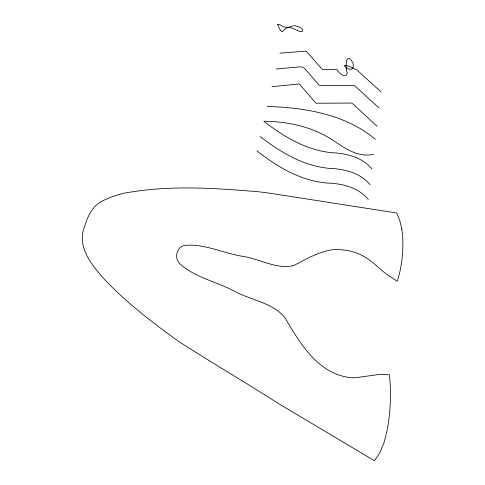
<?xml version="1.0" encoding="UTF-8"?>
<svg xmlns="http://www.w3.org/2000/svg" width="485" height="485" viewBox="0 0 485 485"><rect width="100%" height="100%" fill="white"/><g stroke="black" fill="none" stroke-linecap="round" stroke-linejoin="round"><path stroke-width="0.73" d="M373.668 154.242C358.657 157.88 345.278 148.58 333.498 140.65C313.049 126.876 288.187 121.559 263.822 121.244C283.573 136.588 306.18 150.126 331.558 152.678C346.375 153.387 361.925 157.001 371.94 168.877M272.006 86.676L299.372 83.941L316.002 103.244L351.898 103.056L376.99 126.197M276.189 68.991L300.16 66.857A4.395 2.928 28.5 0 1 305.004 68.937L319.324 85.378L354.486 85.548L379.131 108.113M279.93 53.18L306.193 51.107L322.295 69.416L337.069 69.622C338.621 73.035 346.363 79.704 347.248 72.986C344.938 67.7 346.126 49.755 352.959 63.183A18.691 12.095 29.8 0 1 353.256 65.572C353.856 71.647 346.205 69.3 344.459 65.754L344.514 65.445C348.861 65.317 352.825 68.397 356.802 69.888L381.04 91.932M267.326 106.445C305.156 107.628 345.544 114.314 375.432 139.353M260.209 136.503C280.233 152.138 303.228 165.918 329.042 168.331C344.101 168.932 359.943 172.551 370.067 184.688M256.826 150.811C277.105 166.707 300.457 180.723 326.678 183.003C341.967 183.494 358.082 187.113 368.315 199.493M401.816 228.835L402.72 237.177A146.816 113.114 30.9 0 1 402.847 240.13L402.889 245.046A198.747 155.418 26.9 0 1 402.623 252.164L402.477 254.201A201.196 157.431 26.7 0 1 401.853 260.342L401.556 262.549A203.069 158.904 26.6 0 1 399.992 271.297L398.379 277.723A70.483 53.593 37 0 1 397.67 279.839L397.136 281.221L387.351 274.734A73.908 52.331 39.3 0 1 380.846 269.593C372.535 261.979 363.526 254.479 352.334 251.697A59.528 46.39 41.3 0 0 346.223 250.266L338.354 249.448A46.566 36.09 40.4 0 0 332.558 249.733C318.627 251.751 306.241 259.014 293.971 265.447C276.717 269.921 259.645 258.754 242.912 256.383C223.579 253.382 204.676 243.518 184.87 245.374C176.643 246.641 173.933 258.135 179.711 263.64C195.079 277.711 216.947 281.712 234.946 291.521C251.139 300.191 272.334 302.598 284.701 317.348C299.506 342.325 316.82 372.498 348.4 377.366A39.855 31.81 44.4 0 0 355.523 377.754L378.039 374.602L389.291 374.687L389.443 375.663A73.453 60.431 46.5 0 1 389.813 378.573L390.395 388.109A233.885 211.393 30.7 0 1 390.401 399.64L390.346 401.192A227.507 205.119 31.9 0 1 389.988 407.879A237.171 214.515 30.1 0 1 389.667 411.892A230.648 208.223 31.3 0 1 388.43 422.459L387.836 426.273A178.789 158.165 39.9 0 1 386.909 431.335L384.126 442.296L380.367 451.583A66.099 55.011 51.3 0 1 379.167 453.79L374.438 460.75L277.796 403.15C244.725 381.859 210.666 362.125 177.668 340.749C152.605 322.586 127.779 303.701 106.318 281.294C93.047 266.986 75.927 247.192 84.669 226.331C87.652 216.383 92.489 205.792 102.335 200.984C111.465 196.552 121.171 193.145 131.308 192.012C173.575 185.179 216.783 188.235 259.226 191.842A669.712 536.186 86.5 0 1 276.941 194.327L396.7 213.006L399.755 220.463L401.841 228.962M277.717 24.426C278.651 27.008 279.796 30.513 282.367 31.798C287.059 25.735 291.018 27.069 297.214 30.452C305.326 34.32 303.865 27.518 297.02 26.372C292.952 23.947 289.69 28.609 285.489 27.184C282.573 27.354 280.445 24.068 277.717 24.426"/></g></svg>
